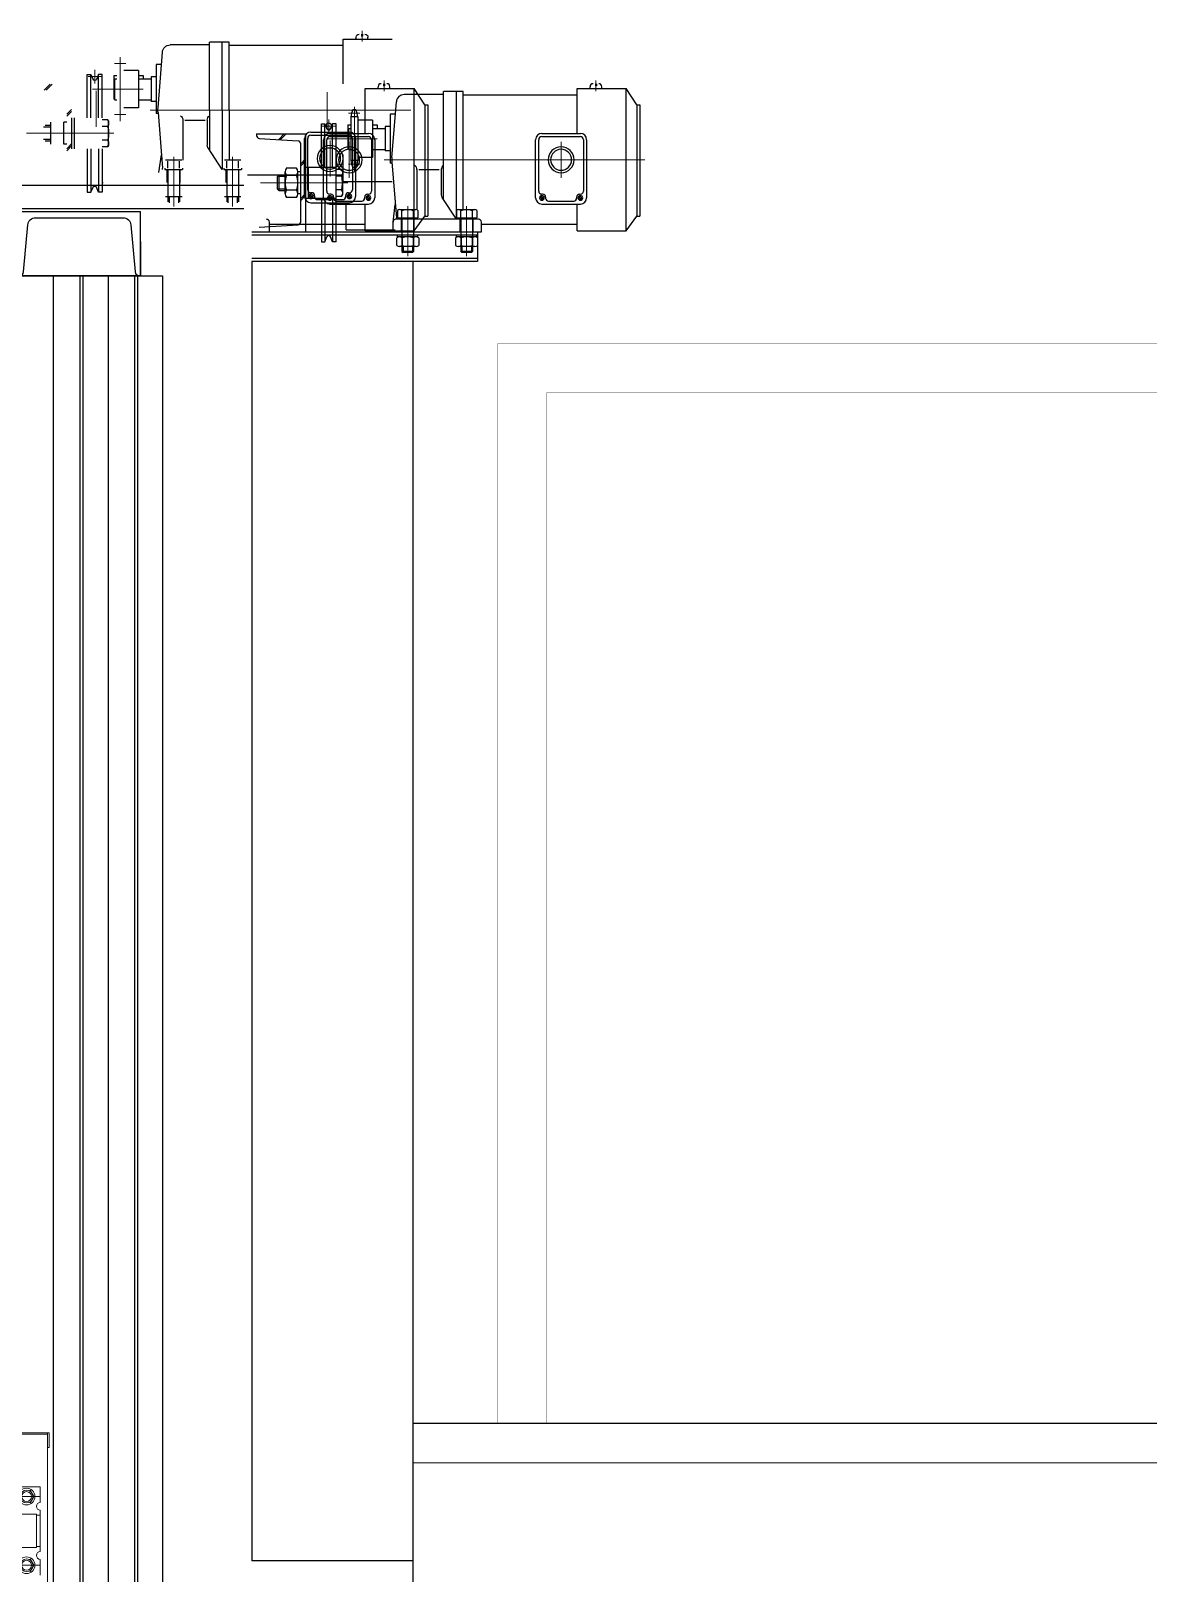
# Model space of a CAD drawing. Header units: millimetres. Extents: x 2370 to 266135, y -585395 to 33485.
# Drawn here: x 214630 to 215768, y 14051 to 15622 of the extents above; entities that cross this region are included whole.
import ezdxf
from ezdxf.lldxf.tags import DXFTag

# ---------------------------------------------------------------- set-up
doc = ezdxf.new("R2010")
doc.units = ezdxf.units.MM
for name, color, linetype in [('1', 1, 'CENTER2'), ('BOLT', 7, 'Continuous'), ('dm', 2, 'HIDDEN2'), ('DOOR', 4, 'Continuous'), ('DOOR_ROLLER', 122, 'Continuous'), ('FIN', 9, 'Continuous')]:
    doc.layers.add(name, color=color, linetype=linetype)
doc.layers.add('CENTER', color=1, linetype='CENTER', lineweight=9)
doc.layers.add('CL', color=1, linetype='CENTER', lineweight=9)
tags = doc.linetypes.add('CENTER', pattern=[2, 1.25, -0.25, 0.25, -0.25]).pattern_tags.tags
tags[10:11] = [DXFTag(74, 4), DXFTag(75, 0), DXFTag(340, '0'), DXFTag(46, 1.0), DXFTag(50, 0.0), DXFTag(44, 0.0), DXFTag(45, 0.0)]
tags[8:9] = [DXFTag(74, 4), DXFTag(75, 0), DXFTag(340, '0'), DXFTag(46, 1.0), DXFTag(50, 0.0), DXFTag(44, 0.0), DXFTag(45, 0.0)]
tags[6:7] = [DXFTag(74, 4), DXFTag(75, 0), DXFTag(340, '0'), DXFTag(46, 1.0), DXFTag(50, 0.0), DXFTag(44, 0.0), DXFTag(45, 0.0)]
tags[4:5] = [DXFTag(74, 4), DXFTag(75, 0), DXFTag(340, '0'), DXFTag(46, 1.0), DXFTag(50, 0.0), DXFTag(44, 0.0), DXFTag(45, 0.0)]
tags = doc.linetypes.add('CENTER2', pattern=[1.125, 0.75, -0.125, 0.125, -0.125]).pattern_tags.tags
tags[10:11] = [DXFTag(74, 4), DXFTag(75, 0), DXFTag(340, '0'), DXFTag(46, 1.0), DXFTag(50, 0.0), DXFTag(44, 0.0), DXFTag(45, 0.0)]
tags[8:9] = [DXFTag(74, 4), DXFTag(75, 0), DXFTag(340, '0'), DXFTag(46, 1.0), DXFTag(50, 0.0), DXFTag(44, 0.0), DXFTag(45, 0.0)]
tags[6:7] = [DXFTag(74, 4), DXFTag(75, 0), DXFTag(340, '0'), DXFTag(46, 1.0), DXFTag(50, 0.0), DXFTag(44, 0.0), DXFTag(45, 0.0)]
tags[4:5] = [DXFTag(74, 4), DXFTag(75, 0), DXFTag(340, '0'), DXFTag(46, 1.0), DXFTag(50, 0.0), DXFTag(44, 0.0), DXFTag(45, 0.0)]
tags = doc.linetypes.add('HIDDEN2', pattern=[0.1875, 0.125, -0.0625]).pattern_tags.tags
tags[6:7] = [DXFTag(74, 4), DXFTag(75, 0), DXFTag(340, '0'), DXFTag(46, 1.0), DXFTag(50, 0.0), DXFTag(44, 0.0), DXFTag(45, 0.0)]
tags[4:5] = [DXFTag(74, 4), DXFTag(75, 0), DXFTag(340, '0'), DXFTag(46, 1.0), DXFTag(50, 0.0), DXFTag(44, 0.0), DXFTag(45, 0.0)]
tags = doc.linetypes.add('PHANTOM', pattern=[2.5, 1.25, -0.25, 0.25, -0.25, 0.25, -0.25]).pattern_tags.tags
tags[14:15] = [DXFTag(74, 4), DXFTag(75, 0), DXFTag(340, '0'), DXFTag(46, 1.0), DXFTag(50, 0.0), DXFTag(44, 0.0), DXFTag(45, 0.0)]
tags[12:13] = [DXFTag(74, 4), DXFTag(75, 0), DXFTag(340, '0'), DXFTag(46, 1.0), DXFTag(50, 0.0), DXFTag(44, 0.0), DXFTag(45, 0.0)]
tags[10:11] = [DXFTag(74, 4), DXFTag(75, 0), DXFTag(340, '0'), DXFTag(46, 1.0), DXFTag(50, 0.0), DXFTag(44, 0.0), DXFTag(45, 0.0)]
tags[8:9] = [DXFTag(74, 4), DXFTag(75, 0), DXFTag(340, '0'), DXFTag(46, 1.0), DXFTag(50, 0.0), DXFTag(44, 0.0), DXFTag(45, 0.0)]
tags[6:7] = [DXFTag(74, 4), DXFTag(75, 0), DXFTag(340, '0'), DXFTag(46, 1.0), DXFTag(50, 0.0), DXFTag(44, 0.0), DXFTag(45, 0.0)]
tags[4:5] = [DXFTag(74, 4), DXFTag(75, 0), DXFTag(340, '0'), DXFTag(46, 1.0), DXFTag(50, 0.0), DXFTag(44, 0.0), DXFTag(45, 0.0)]

# ---------------------------------------------------------------- blocks, each defined once
blk = doc.blocks.new('도어모터')
at = {"color": 7}
for p, q in [((-331.2, 176), (-381.2, 176)), ((-356.5, 176), (-356.5, 178)), ((-351.1, 181), (-351.1, 178.9)), ((-351.1, 178.9), (-349.9, 178.9)), ((-349.9, 181), (-349.9, 178.9)), ((-344.5, 176), (-344.5, 178)), ((-344.5, 176), (-343.5, 176)), ((-331.2, 130.4), (-331.2, 176)), ((-215.2, 103.5), (-215.2, 173)), ((-215.2, 173), (-195.2, 173)), ((-208.2, 103.5), (-208.2, 173)), ((-195.2, 103.5), (-195.2, 173)), ((-331.2, 169.5), (-215.2, 169.5)), ((-195.2, 170), (-155.1, 170)), ((-142.7, 105.9), (-147.2, 162.6)), ((-146.2, 150), (-140.7, 150)), ((-140.7, 150), (-140.7, 100)), ((-122.9, 144), (-122.9, 106)), ((-122.9, 144), (-107.9, 144)), ((-140.7, 137.5), (-135.7, 137.5)), ((-135.7, 137.5), (-135.7, 112.5)), ((-122.9, 135.4), (-135.7, 135.4)), ((-122.9, 139), (-127.7, 139)), ((-127.7, 139), (-127.7, 135.4)), ((-97.7, 139), (-100.7, 139)), ((-97.7, 135.4), (-100.7, 135.4)), ((-98.7, 114), (-98.7, 135.4)), ((-97.7, 139), (-97.7, 115)), ((-85.7, 140), (-82.2, 140)), ((-82.2, 140), (-80, 134.9)), ((-74.2, 140), (-76.5, 134.9)), ((-70.7, 140), (-74.2, 140)), ((-28.9, 123.9), (-35, 130)), ((-26.9, 124), (-32.9, 130)), ((-140.7, 112.5), (-135.7, 112.5)), ((-122.9, 114), (-135.7, 114)), ((-98.7, 114), (-100.7, 114)), ((-98.7, 114), (-97.7, 115)), ((-215.2, 103.5), (-215.2, 52.8)), ((-208.2, 103.5), (-208.2, 43)), ((-195.2, 103.5), (-195.2, 62.8)), ((-142.7, 101.1), (-147.2, 44.4)), ((-142.8, 100), (-140.7, 100)), ((-122.9, 106), (-107.9, 106)), ((-49.7, 99.4), (-54.7, 104.4)), ((-49.7, 97.3), (-54.7, 102.3)), ((-192.8, 93.5), (-192.8, 67.9)), ((-170.1, 93.5), (-190.8, 93.5)), ((-168.1, 93.5), (-168.1, 52.5)), ((-49.7, 91.2), (-46.7, 91.2)), ((-33.7, 88), (-27.7, 88)), ((-33.7, 86.4), (-26.1, 86.4)), ((-208.2, 43), (-193.7, 65.1)), ((-49.7, 64.2), (-54.7, 69.2)), ((-49.7, 62.1), (-54.7, 67.1)), ((-49.7, 68.8), (-46.7, 68.8)), ((-33.7, 73.6), (-26.1, 73.6)), ((-33.7, 72), (-27.7, 72)), ((-331.2, 31), (-331.2, 58.4)), ((-143.7, 40), (-146.1, 58.1)), ((-331.2, 37.5), (-233.7, 37.5)), ((-260.2, 37.5), (-233.7, 37.5)), ((-147.4, 43), (-147.2, 44.4)), ((-331.2, 31), (-381.2, 31)), ((-85.7, 20), (-82.2, 20)), ((-82.2, 20), (-80, 25.1)), ((-74.2, 20), (-76.5, 25.1)), ((-73.8, 20), (-74.2, 20)), ((-70.7, 20), (-74.2, 20))]:
    blk.add_line(p, q, dxfattribs=at)
at = {"color": 7, "ltscale": 8}
blk.add_line((-85.7, 30, 0), (-86.7, 30), dxfattribs=at)
at = {"color": 7}
for centre, radius, start, end in [((-353.5, 178), 3, 90, 180), ((-347.5, 178), 3, 0, 90), ((-155.1, 162), 8, 4.5278, 90), ((-78.2, 135.8), 2, 207.1364, 332.8636), ((-197.8, 93.5), 5, 0, 58.6047), ((-163.1, 93.5), 5, 121.3953, 180), ((-172.6, 103.5), 30, 355.4722, 4.5278), ((-197.8, 67.9), 5, 326.6466, 0), ((-78.2, 24.2), 2, 27.1364, 152.8636)]:
    blk.add_arc(centre, radius, start, end, dxfattribs=at)
at = {"layer": 'BOLT', "color": 7}
for p, q in [((-92.4, 92), (-91.4, 93.9)), ((-92.4, 68), (-92.4, 92)), ((-85.7, 93.9), (-91.4, 93.9)), ((-91.4, 86.9), (-85.7, 86.9)), ((-46.7, 68.8), (-46.7, 91.2)), ((-33.7, 68.8), (-33.7, 91.2)), ((-91.4, 66.1), (-92.4, 68)), ((-91.4, 73.1), (-85.7, 73.1)), ((-91.4, 66.1), (-85.7, 66.1)), ((-210.5, 52.8), (-227, 52.8)), ((-224.7, 44.5), (-224.7, 51.7)), ((-212.7, 44.5), (-212.7, 51.7)), ((-150.5, 52.8), (-167, 52.8)), ((-164.7, 44.5), (-164.7, 51.7)), ((-152.7, 44.5), (-152.7, 51.7)), ((-227.7, 44.5), (-227.7, 43)), ((-209.8, 43), (-227.7, 43)), ((-209.8, 43), (-227.7, 43)), ((-209.8, 44.5), (-209.8, 43)), ((-167.7, 44.5), (-167.7, 43)), ((-149.8, 43), (-167.7, 43)), ((-149.8, 44.5), (-149.8, 43))]:
    blk.add_line(p, q, dxfattribs=at)
for centre, radius, start, end in [((-86.3, 90.4), 6.13, 145.591, 214.409), ((-68.4, 80), 24, 163.2199, 196.7801), ((-86.3, 69.6), 6.13, 145.591, 214.409)]:
    blk.add_arc(centre, radius, start, end, dxfattribs=at)
at = {"layer": 'CENTER'}
for p, q in [((-104.3, 157.4), (-104.3, 92.3)), ((-109.9, 151), (-98.4, 151)), ((-78.2, 144.7), (-78.2, 130.9)), ((-85.1, 137.8), (-71.4, 137.8)), ((-127.6, 125), (-76.1, 125)), ((-400.2, 103.5), (-134.6, 103.5)), ((-109.9, 99), (-98.4, 99)), ((-97.8, 80), (-8.8, 80)), ((-218.7, 5.3), (-218.7, 56.1)), ((-158.7, 5.3), (-158.7, 56.1))]:
    blk.add_line(p, q, dxfattribs=at)
at = {"layer": 'CL', "color": 7}
for p, q in [((-350.5, 173.4), (-350.5, 184.4)), ((-79.7, 123.2), (-79.7, 86.5))]:
    blk.add_line(p, q, dxfattribs=at)
at = {"layer": 'CL'}
blk.add_line((-315, 121.8), (-315, 85.2), dxfattribs=at)
at = {"layer": 'dm', "color": 7}
for p, q in [((-57.7, 64.2), (-57.7, 95.7)), ((-225.2, 30), (-225.2, 43)), ((-225.2, 30), (-225.2, 43)), ((-224.7, 43), (-224.7, 15.3)), ((-212.7, 43), (-212.7, 15.3)), ((-212.2, 30), (-212.2, 43)), ((-212.2, 30), (-212.2, 43)), ((-165.2, 30), (-165.2, 43)), ((-164.7, 43), (-164.7, 15.3)), ((-152.7, 43), (-152.7, 15.3)), ((-152.2, 30), (-152.2, 43)), ((0, 27), (-230, 27)), ((-230, 3), (-61.4, 3)), ((-227.2, 15.3), (-210.3, 15.3)), ((-224.7, 15.3), (-224.7, 10.2)), ((-223.5, 15.3), (-223.5, 9)), ((-213.9, 15.3), (-213.9, 9)), ((-212.7, 15.3), (-212.7, 10.2)), ((-167.2, 15.3), (-150.3, 15.3)), ((-164.7, 15.3), (-164.7, 10.2)), ((-163.5, 15.3), (-163.5, 9)), ((-153.9, 15.3), (-153.9, 9)), ((-152.7, 15.3), (-152.7, 10.2)), ((-61.4, 3), (0, 3))]:
    blk.add_line(p, q, dxfattribs=at)
at = {"layer": 'DOOR_ROLLER', "color": 7}
for p, q in [((-85.7, 95.7), (-85.7, 140)), ((-82.2, 95.7), (-82.2, 140)), ((-74.2, 95.7), (-74.2, 140)), ((-70.7, 95.7), (-70.7, 140)), ((-54.7, 95.7), (-54.7, 64.2)), ((-85.7, 64.2), (-85.7, 20)), ((-82.2, 64.2), (-82.2, 20)), ((-74.2, 64.2), (-74.2, 20)), ((-70.7, 64.2), (-70.7, 20))]:
    blk.add_line(p, q, dxfattribs=at)
blk = doc.blocks.new('A$CB6419878')
at = {"linetype": 'Continuous'}
for p, q in [((986.6, 4494.7, 0), (1154.8, 4494.7, 0)), ((1009.2, 4494.8, 0), (1132.4, 4494.8, 0))]:
    blk.add_line(p, q, dxfattribs=at)
at = {"linetype": 'Continuous', "const_width": 1, "elevation": 0}
blk.add_lwpolyline([(1007.4, 4559.8), (1132.4, 4559.8), (1132.5, 4494.8), (1007.4, 4494.8), (1007.4, 4559.8)], dxfattribs=at)
at = {"linetype": 'Continuous', "elevation": 0}
blk.add_lwpolyline([(1007.4, 4559.8), (1007.4, 4494.8), (1009.2, 4494.8, 0.388879), (1013.2, 4498.5), (1017.4, 4546.5, -0.388879), (1025.4, 4553.8), (1114.5, 4553.8, -0.388879), (1122.5, 4546.5), (1126.7, 4498.5, 0.388879), (1130.7, 4494.8), (1132.4, 4494.8), (1132.4, 4559.8), (1007.4, 4559.8)], format="xyb", dxfattribs=at)
at = {"layer": '1', "color": 1, "lineweight": 9}
for p, q in [((1029.7, 3250.8, 0), (1002.7, 3250.8, 0)), ((1002.7, 3180.8, 0), (1029.7, 3180.8, 0))]:
    blk.add_line(p, q, dxfattribs=at)
at = {"layer": 'DOOR', "lineweight": 9}
for p, q in [((994.1, 3315.8, 0), (1039.1, 3315.8, 0)), ((995.7, 3315.8, 0), (1037.7, 3315.8, 0)), ((1037.7, 3315.8, 0), (1037.7, 2315.2, 0)), ((1039.1, 3315.8, 0), (1039.1, 3300.8, 0)), ((995.7, 3314.2, 0), (1037.5, 3314.2, 0)), ((1037.5, 3314.2, 0), (1037.5, 3300.8, 0)), ((1037.5, 3300.8, 0), (1039.1, 3300.8, 0)), ((1020, 3257.3, 0), (1023.7, 3250.8, 0)), ((1023.7, 3250.8, 0), (1020, 3244.3, 0)), ((1023.7, 3180.8, 0), (1020, 3187.3, 0)), ((1020, 3174.3, 0), (1023.7, 3180.8, 0))]:
    blk.add_line(p, q, dxfattribs=at)
at = {"layer": 'DOOR', "lineweight": 9, "ltscale": 8}
for p, q in [((1030.2, 3260.8, 0), (1002.2, 3260.8, 0)), ((1030.2, 3244.8, 0), (1030.2, 3260.8, 0)), ((1026.2, 3232.8, 0), (1006.2, 3232.8, 0)), ((1026.2, 3198.8, 0), (1026.2, 3232.8, 0)), ((1030.2, 3231.8, 0), (1026.2, 3231.8, 0)), ((1030.2, 3194.8, 0), (1030.2, 3236.8, 0)), ((1026.2, 3198.8, 0), (1006.2, 3198.8, 0)), ((1030.2, 3199.8, 0), (1026.2, 3199.8, 0)), ((1030.2, 3170.8, 0), (1030.2, 3186.8, 0))]:
    blk.add_line(p, q, dxfattribs=at)
at = {"layer": 'DOOR', "lineweight": 9}
for centre, radius in [((1016.2, 3250.8, 0), 8.5), ((1016.2, 3250.8, 0), 6.5), ((1016.2, 3250.8, 0), 5), ((1016.2, 3180.8, 0), 8.5), ((1016.2, 3180.8, 0), 6.5), ((1016.2, 3180.8, 0), 5)]:
    blk.add_circle(centre, radius, dxfattribs=at)
at = {"layer": 'DOOR', "lineweight": 9, "ltscale": 8}
blk.add_ellipse((1030.2, 3240.8, 0), major_axis=(-4, 0), ratio=0.999273, start_param=-1.569339, end_param=1.570796, dxfattribs=at)
at = {"layer": 'DOOR', "lineweight": 9, "ltscale": 8, "extrusion": (0, 0, -1)}
blk.add_ellipse((1030.2, 3190.8, 0), major_axis=(4, 0), ratio=0.999273, start_param=1.572252, end_param=4.712387, dxfattribs=at)
at = {"layer": 'FIN', "color": 6, "linetype": 'PHANTOM'}
for p, q in [((1043.8, 2325.2, 0), (1043.8, 4494.8, 0)), ((1070.8, 2325.2, 0), (1070.8, 4494.8, 0)), ((1073.8, 2325.2, 0), (1073.8, 4494.8, 0)), ((1099.6, 1334.5, 0), (1099.6, 4494.8, 0)), ((1126.6, 1334.5, 0), (1126.6, 4494.8, 0)), ((1129.6, 1334.5, 0), (1129.6, 4494.8, 0))]:
    blk.add_line(p, q, dxfattribs=at)
at = {"layer": 'FIN', "color": 6}
blk.add_line((1154.8, 4494.7, 0), (1154.8, 286.2, 0), dxfattribs=at)
blk.add_line((1154.8, 4494.7, 0), (1154.8, 286.2, 0), dxfattribs=at)
at = {"lineweight": -3, "xscale": -1}
blk.add_blockref('도어모터', (1007.4, 4559.8, 0), dxfattribs=at)
blk = doc.blocks.new('A$C58AE2A59')
at = {"color": 7}
for p, q in [((146.2, 6198.9, 0), (196.2, 6198.9, 0)), ((146.2, 6153.2, 0), (146.2, 6198.9, 0)), ((159.5, 6198.9, 0), (159.5, 6200.9, 0)), ((164.9, 6203.9, 0), (164.9, 6201.7, 0)), ((166.1, 6201.7, 0), (164.9, 6201.7, 0)), ((166.1, 6203.9, 0), (166.1, 6201.7, 0)), ((171.5, 6198.9, 0), (171.5, 6200.9, 0)), ((226.2, 6192.9, 0), (186.1, 6192.9, 0)), ((207.2, 6182.4, 0), (196.2, 6198.9, 0)), ((196.2, 6053.9, 0), (196.2, 6198.9, 0)), ((246.2, 6195.9, 0), (226.2, 6195.9, 0)), ((226.2, 6085.6, 0), (226.2, 6195.9, 0)), ((239.2, 6065.9, 0), (239.2, 6195.9, 0)), ((246.2, 6075.6, 0), (246.2, 6195.9, 0)), ((362.2, 6192.4, 0), (246.2, 6192.4, 0)), ((362.2, 6198.9, 0), (412.2, 6198.9, 0)), ((362.2, 6153.2, 0), (362.2, 6198.9, 0)), ((375.4, 6198.9, 0), (375.4, 6200.9, 0)), ((380.8, 6203.9, 0), (380.8, 6201.7, 0)), ((382, 6201.7, 0), (380.8, 6201.7, 0)), ((382, 6203.9, 0), (382, 6201.7, 0)), ((387.4, 6198.9, 0), (387.4, 6200.9, 0)), ((423.2, 6182.4, 0), (412.2, 6198.9, 0)), ((412.2, 6053.9, 0), (412.2, 6198.9, 0)), ((136.7, 6177.4, 0), (133.9, 6177.4, 0)), ((173.6, 6128.7, 0), (178.1, 6185.5, 0)), ((207.2, 6182.4, 0), (210.2, 6182.4, 0)), ((207.2, 6182.4, 0), (207.2, 6068.9, 0)), ((210.2, 6182.4, 0), (210.2, 6068.9, 0)), ((423.2, 6182.4, 0), (426.2, 6182.4, 0)), ((423.2, 6182.4, 0), (423.2, 6068.9, 0)), ((426.2, 6182.4, 0), (426.2, 6068.9, 0)), ((101.7, 6162.9, 0), (105.2, 6162.9, 0)), ((105.2, 6162.9, 0), (107.4, 6157.8, 0)), ((113.2, 6162.9, 0), (111, 6157.8, 0)), ((116.7, 6162.9, 0), (113.2, 6162.9, 0)), ((128.7, 6161.9, 0), (128.7, 6137.9, 0)), ((128.7, 6161.9, 0), (131.7, 6161.9, 0)), ((138.9, 6170.1, 0), (131.7, 6170.1, 0)), ((131.7, 6170.1, 0), (131.7, 6125.7, 0)), ((138.9, 6170.1, 0), (138.9, 6125.7, 0)), ((153.9, 6166.9, 0), (138.9, 6166.9, 0)), ((153.9, 6166.9, 0), (153.9, 6128.9, 0)), ((153.9, 6161.9, 0), (158.7, 6161.9, 0)), ((158.7, 6161.9, 0), (158.7, 6158.3, 0)), ((166.7, 6160.4, 0), (166.7, 6135.4, 0)), ((171.7, 6160.4, 0), (166.7, 6160.4, 0)), ((171.7, 6172.9, 0), (171.7, 6122.9, 0)), ((177.1, 6172.9, 0), (171.7, 6172.9, 0)), ((35.7, 6152.9, 0), (85.7, 6152.9, 0)), ((35.7, 6152.9, 0), (35.7, 6151.2, 0)), ((38.5, 6148.2, 0), (77.9, 6145.6, 0)), ((57.9, 6146.9, 0), (63.8, 6152.9, 0)), ((59.8, 6146.8, 0), (65.9, 6152.9, 0)), ((84.6, 6089, 0), (84.6, 6148.2, 0)), ((85.7, 6152.9, 0), (85.7, 6052.9, 0)), ((87.8, 6095.8, 0), (87.8, 6148.2, 0)), ((91, 6154.6, 0), (130.2, 6154.6, 0)), ((91, 6151.4, 0), (130.2, 6151.4, 0)), ((104, 6087.6, 0), (104, 6146.8, 0)), ((107.2, 6094.4, 0), (107.2, 6146.8, 0)), ((110.4, 6153.2, 0), (149.6, 6153.2, 0)), ((110.4, 6150, 0), (149.6, 6150, 0)), ((128.7, 6158.3, 0), (131.7, 6158.3, 0)), ((129.7, 6136.9, 0), (129.7, 6158.3, 0)), ((133.4, 6148.2, 0), (133.4, 6095.8, 0)), ((136.6, 6148.2, 0), (136.6, 6089, 0)), ((152.8, 6146.8, 0), (152.8, 6094.4, 0)), ((153.9, 6158.3, 0), (166.7, 6158.3, 0)), ((156, 6146.8, 0), (156, 6087.6, 0)), ((319.9, 6087.6, 0), (319.9, 6146.8, 0)), ((323.1, 6094.4, 0), (323.1, 6146.8, 0)), ((326.3, 6153.2, 0), (365.5, 6153.2, 0)), ((326.3, 6150, 0), (365.5, 6150, 0)), ((368.7, 6146.8, 0), (368.7, 6094.4, 0)), ((371.9, 6146.8, 0), (371.9, 6087.6, 0)), ((80.7, 6063.2, 0), (80.7, 6142.6, 0)), ((129.7, 6136.9, 0), (128.7, 6137.9, 0)), ((129.7, 6136.9, 0), (131.7, 6136.9, 0)), ((153.9, 6128.9, 0), (138.9, 6128.9, 0)), ((153.9, 6136.9, 0), (166.7, 6136.9, 0)), ((171.7, 6135.4, 0), (166.7, 6135.4, 0)), ((76.4, 6117.9, 0), (66, 6117.9, 0)), ((80.7, 6114.1, 0), (77.7, 6114.1, 0)), ((80.7, 6122.3, 0), (85.7, 6127.3, 0)), ((80.7, 6120.2, 0), (85.7, 6125.2, 0)), ((116.7, 6118.6, 0), (85.7, 6118.6, 0)), ((138.9, 6125.7, 0), (131.7, 6125.7, 0)), ((136.7, 6118.4, 0), (133.9, 6118.4, 0)), ((173.7, 6122.9, 0), (171.7, 6122.9, 0)), ((173.6, 6124, 0), (178.1, 6067.2, 0)), ((199.1, 6116.4, 0), (199.1, 6075.4, 0)), ((201.1, 6116.4, 0), (221.8, 6116.4, 0)), ((223.8, 6116.4, 0), (223.8, 6090.8, 0)), ((57.1, 6109.3, 0), (58.7, 6110.9, 0)), ((64.7, 6109.3, 0), (57.1, 6109.3, 0)), ((57.1, 6096.5, 0), (57.1, 6109.3, 0)), ((64.7, 6110.9, 0), (58.7, 6110.9, 0)), ((58.7, 6094.9, 0), (58.7, 6110.9, 0)), ((76.4, 6110.4, 0), (66, 6110.4, 0)), ((64.7, 6096.5, 0), (57.1, 6096.5, 0)), ((58.7, 6094.9, 0), (57.1, 6096.5, 0)), ((64.7, 6094.9, 0), (58.7, 6094.9, 0)), ((76.4, 6095.4, 0), (66, 6095.4, 0)), ((76.4, 6087.9, 0), (66, 6087.9, 0)), ((80.7, 6091.6, 0), (77.7, 6091.6, 0)), ((80.7, 6087.1, 0), (85.7, 6092.1, 0)), ((80.7, 6085, 0), (85.7, 6090, 0)), ((116.7, 6087.1, 0), (85.7, 6087.1, 0)), ((90.6, 6089.4, 0), (89.5, 6089.4, 0)), ((89.5, 6088.6, 0), (89.5, 6089.4, 0)), ((90.6, 6088.6, 0), (89.5, 6088.6, 0)), ((90.6, 6090.5, 0), (91.4, 6090.5, 0)), ((90.6, 6089.4, 0), (90.6, 6090.5, 0)), ((90.6, 6088.6, 0), (90.6, 6087.5, 0)), ((90.6, 6087.5, 0), (91.4, 6087.5, 0)), ((91.8, 6092.8, 0), (90.8, 6092.8, 0)), ((91, 6082.6, 0), (130.2, 6082.6, 0)), ((91.4, 6089.4, 0), (91.4, 6090.5, 0)), ((91.4, 6089.4, 0), (92.5, 6089.4, 0)), ((91.4, 6088.6, 0), (91.4, 6087.5, 0)), ((91.4, 6088.6, 0), (92.5, 6088.6, 0)), ((92.5, 6088.6, 0), (92.5, 6089.4, 0)), ((94.8, 6089.8, 0), (94.8, 6088.8, 0)), ((97.8, 6085.8, 0), (123.4, 6085.8, 0)), ((110, 6088, 0), (108.9, 6088, 0)), ((108.9, 6087.2, 0), (108.9, 6088, 0)), ((110, 6087.2, 0), (108.9, 6087.2, 0)), ((110, 6089.1, 0), (110.8, 6089.1, 0)), ((110, 6088, 0), (110, 6089.1, 0)), ((110, 6087.2, 0), (110, 6086.1, 0)), ((110, 6086.1, 0), (110.8, 6086.1, 0)), ((111.2, 6091.4, 0), (110.2, 6091.4, 0)), ((110.8, 6088, 0), (110.8, 6089.1, 0)), ((110.8, 6088, 0), (111.9, 6088, 0)), ((110.8, 6087.2, 0), (110.8, 6086.1, 0)), ((110.8, 6087.2, 0), (111.9, 6087.2, 0)), ((111.9, 6087.2, 0), (111.9, 6088, 0)), ((114.2, 6088.4, 0), (114.2, 6087.4, 0)), ((117.2, 6084.4, 0), (142.8, 6084.4, 0)), ((126.4, 6089.8, 0), (126.4, 6088.8, 0)), ((126.9, 6055.2, 0), (126.9, 6082.6, 0)), ((129.8, 6089.4, 0), (128.7, 6089.4, 0)), ((128.7, 6088.6, 0), (128.7, 6089.4, 0)), ((129.8, 6088.6, 0), (128.7, 6088.6, 0)), ((129.4, 6092.8, 0), (130.4, 6092.8, 0)), ((130.6, 6090.5, 0), (129.8, 6090.5, 0)), ((129.8, 6089.4, 0), (129.8, 6090.5, 0)), ((129.8, 6088.6, 0), (129.8, 6087.5, 0)), ((130.6, 6087.5, 0), (129.8, 6087.5, 0)), ((130.6, 6089.4, 0), (130.6, 6090.5, 0)), ((130.6, 6089.4, 0), (131.7, 6089.4, 0)), ((130.6, 6088.6, 0), (130.6, 6087.5, 0)), ((130.6, 6088.6, 0), (131.7, 6088.6, 0)), ((131.7, 6088.6, 0), (131.7, 6089.4, 0)), ((145.8, 6088.4, 0), (145.8, 6087.4, 0)), ((149.2, 6088, 0), (148.1, 6088, 0)), ((148.1, 6087.2, 0), (148.1, 6088, 0)), ((149.2, 6087.2, 0), (148.1, 6087.2, 0)), ((148.8, 6091.4, 0), (149.8, 6091.4, 0)), ((150, 6089.1, 0), (149.2, 6089.1, 0)), ((149.2, 6088, 0), (149.2, 6089.1, 0)), ((149.2, 6087.2, 0), (149.2, 6086.1, 0)), ((150, 6086.1, 0), (149.2, 6086.1, 0)), ((150, 6088, 0), (150, 6089.1, 0)), ((150, 6088, 0), (151.1, 6088, 0)), ((150, 6087.2, 0), (150, 6086.1, 0)), ((150, 6087.2, 0), (151.1, 6087.2, 0)), ((151.1, 6087.2, 0), (151.1, 6088, 0)), ((239.2, 6065.9, 0), (224.6, 6088, 0)), ((325.9, 6088, 0), (324.8, 6088, 0)), ((324.8, 6087.2, 0), (324.8, 6088, 0)), ((325.9, 6087.2, 0), (324.8, 6087.2, 0)), ((325.9, 6089.1, 0), (326.7, 6089.1, 0)), ((325.9, 6088, 0), (325.9, 6089.1, 0)), ((325.9, 6087.2, 0), (325.9, 6086.1, 0)), ((325.9, 6086.1, 0), (326.7, 6086.1, 0)), ((327.1, 6091.4, 0), (326.1, 6091.4, 0)), ((326.7, 6088, 0), (326.7, 6089.1, 0)), ((326.7, 6088, 0), (327.9, 6088, 0)), ((326.7, 6087.2, 0), (326.7, 6086.1, 0)), ((326.7, 6087.2, 0), (327.9, 6087.2, 0)), ((327.9, 6087.2, 0), (327.9, 6088, 0)), ((330.1, 6088.4, 0), (330.1, 6087.4, 0)), ((333.1, 6084.4, 0), (358.7, 6084.4, 0)), ((361.7, 6088.4, 0), (361.7, 6087.4, 0)), ((365.1, 6088, 0), (364, 6088, 0)), ((364, 6087.2, 0), (364, 6088, 0)), ((365.1, 6087.2, 0), (364, 6087.2, 0)), ((364.7, 6091.4, 0), (365.7, 6091.4, 0)), ((365.9, 6089.1, 0), (365.1, 6089.1, 0)), ((365.1, 6088, 0), (365.1, 6089.1, 0)), ((365.1, 6087.2, 0), (365.1, 6086.1, 0)), ((365.9, 6086.1, 0), (365.1, 6086.1, 0)), ((365.9, 6088, 0), (365.9, 6089.1, 0)), ((365.9, 6088, 0), (367, 6088, 0)), ((365.9, 6087.2, 0), (365.9, 6086.1, 0)), ((365.9, 6087.2, 0), (367, 6087.2, 0)), ((367, 6087.2, 0), (367, 6088, 0)), ((110.4, 6081.2, 0), (149.6, 6081.2, 0)), ((146.2, 6053.9, 0), (146.2, 6081.2, 0)), ((174.7, 6062.9, 0), (177, 6081, 0)), ((261.7, 6065.9, 0), (177.7, 6065.9, 0)), ((178.3, 6065.9, 0), (178.1, 6067.2, 0)), ((179.3, 6074.6, 0), (179.3, 6067.4, 0)), ((179.3, 6067.4, 0), (200.1, 6067.4, 0)), ((196.2, 6053.9, 0), (207.2, 6068.9, 0)), ((200.1, 6074.6, 0), (200.1, 6067.4, 0)), ((207.2, 6068.9, 0), (210.2, 6068.9, 0)), ((239.3, 6074.6, 0), (239.3, 6067.4, 0)), ((239.3, 6067.4, 0), (260.1, 6067.4, 0)), ((260.1, 6074.6, 0), (260.1, 6067.4, 0)), ((326.3, 6081.2, 0), (365.5, 6081.2, 0)), ((362.2, 6053.9, 0), (362.2, 6081.2, 0)), ((412.2, 6053.9, 0), (423.2, 6068.9, 0)), ((423.2, 6068.9, 0), (426.2, 6068.9, 0)), ((30.9, 6052.9, 0), (264.7, 6052.9, 0)), ((38.5, 6057.6, 0), (77.9, 6060.2, 0)), ((48.7, 6052.9, 0), (48.7, 6062.9, 0)), ((146.2, 6060.4, 0), (48.7, 6060.4, 0)), ((126.9, 6055.2, 0), (176.9, 6055.2, 0)), ((146.2, 6053.9, 0), (196.2, 6053.9, 0)), ((174.7, 6052.9, 0), (174.7, 6062.9, 0)), ((260.9, 6052.9, 0), (260.9, 6022.9, 0)), ((264.7, 6052.9, 0), (264.7, 6062.9, 0)), ((362.2, 6060.4, 0), (264.7, 6060.4, 0)), ((362.2, 6053.9, 0), (412.2, 6053.9, 0)), ((101.7, 6042.9, 0), (105.2, 6042.9, 0)), ((105.2, 6042.9, 0), (107.4, 6048, 0)), ((113.2, 6042.9, 0), (111, 6048, 0)), ((116.7, 6042.9, 0), (113.2, 6042.9, 0)), ((178.4, 6046.9, 0), (178.4, 6039.1, 0)), ((179.4, 6047.9, 0), (179.4, 6049.9, 0)), ((200, 6047.9, 0), (179.4, 6047.9, 0)), ((184.1, 6046.9, 0), (184.1, 6039.1, 0)), ((195.3, 6046.9, 0), (195.3, 6039.1, 0)), ((200, 6047.9, 0), (200, 6049.9, 0)), ((200.9, 6046.9, 0), (200.9, 6039.1, 0)), ((238.4, 6046.9, 0), (238.4, 6039.1, 0)), ((239.4, 6047.9, 0), (239.4, 6049.9, 0)), ((260, 6047.9, 0), (239.4, 6047.9, 0)), ((244.1, 6046.9, 0), (244.1, 6039.1, 0)), ((255.3, 6046.9, 0), (255.3, 6039.1, 0)), ((260, 6047.9, 0), (260, 6049.9, 0)), ((260.9, 6046.9, 0), (260.9, 6039.1, 0)), ((260.9, 6022.9, 0), (30.9, 6022.9, 0)), ((195.7, 6033.1, 0), (183.7, 6033.1, 0)), ((183.7, 6033.1, 0), (184.9, 6031.9, 0)), ((194.5, 6031.9, 0), (184.9, 6031.9, 0)), ((194.5, 6031.9, 0), (195.7, 6033.1, 0)), ((255.7, 6033.1, 0), (243.7, 6033.1, 0)), ((243.7, 6033.1, 0), (244.9, 6031.9, 0)), ((254.5, 6031.9, 0), (244.9, 6031.9, 0)), ((254.5, 6031.9, 0), (255.7, 6033.1, 0))]:
    blk.add_line(p, q, dxfattribs=at)
at = {"color": 0, "ltscale": 0.5}
for p, q in [((30.9, 6022.9, 0), (30.9, 4698.9, 0)), ((195, 6022.9, 0), (195, 4668.9, 0)), ((195, 4698.9, 0), (30.9, 4698.9, 0))]:
    blk.add_line(p, q, dxfattribs=at)
for p, q in [((5229, 4839.2, 0), (195.3, 4838.9, 0)), ((195.3, 4798.9, 0), (5229, 4799.2, 0))]:
    blk.add_line(p, q)
at = {"linetype": 'Continuous', "const_width": 0.25, "elevation": 0}
for points in [[(5229, 4839.2), (5229, 5939.2), (281.1, 5938.9), (281.1, 4838.9)], [(5179, 4839.2), (5179, 5889.2), (331.1, 5888.9), (331.1, 4838.9)]]:
    blk.add_lwpolyline(points, dxfattribs=at)
at = {"color": 7, "extrusion": (0, 0, -1)}
for centre, radius in [((-109.2, 6160.7, 0), 3), ((-110.6, 6127.7, 0), 13.2), ((-110.6, 6127.7, 0), 10.7), ((-130, 6126.4, 0), 13.2), ((-130, 6126.4, 0), 10.7), ((-345.9, 6126.4, 0), 13.2), ((-345.9, 6126.4, 0), 10.7), ((-91, 6089, 0), 2.4), ((-110.4, 6087.6, 0), 2.4), ((-130.2, 6089, 0), 2.4), ((-149.6, 6087.6, 0), 2.4), ((-326.3, 6087.6, 0), 2.4), ((-365.5, 6087.6, 0), 2.4)]:
    blk.add_circle(centre, radius, dxfattribs=at)
at = {"color": 7}
for centre, radius, start, end in [((162.5, 6200.9, 0), 3, 90, 180), ((168.5, 6200.9, 0), 3, 0, 90), ((186.1, 6184.9, 0), 8, 90, 175.4722), ((378.4, 6200.9, 0), 3, 90, 180), ((384.4, 6200.9, 0), 3, 0, 90), ((148.1, 6169.1, 0), 16.4, 150.0143, 176.7655), ((122.5, 6169.1, 0), 16.4, 3.2345, 29.9857), ((38.7, 6151.2, 0), 3, 180, 266.1859), ((77.7, 6142.6, 0), 3, 0, 86.1859), ((91, 6148.2, 0), 6.4, 90, 180), ((91, 6148.2, 0), 3.2, 90, 180), ((110.4, 6146.8, 0), 6.4, 90, 180), ((110.4, 6146.8, 0), 3.2, 90, 180), ((109.2, 6158.7, 0), 2, 207.1364, 332.8636), ((130.2, 6148.2, 0), 6.4, 0, 90), ((130.2, 6148.2, 0), 3.2, 0, 90), ((149.6, 6146.8, 0), 6.4, 0, 90), ((149.6, 6146.8, 0), 3.2, 0, 90), ((326.3, 6146.8, 0), 6.4, 90, 180), ((326.3, 6146.8, 0), 3.2, 90, 180), ((365.5, 6146.8, 0), 6.4, 0, 90), ((365.5, 6146.8, 0), 3.2, 0, 90), ((203.5, 6126.4, 0), 30, 175.4722, 184.5278), ((70.7, 6114.1, 0), 5.97, 141.0978, 218.9022), ((71.7, 6114.1, 0), 5.97, 321.0978, 38.9022), ((148.1, 6126.6, 0), 16.4, 183.2345, 209.9857), ((122.5, 6126.6, 0), 16.4, 330.0143, 356.7655), ((194.1, 6116.4, 0), 5, 0, 58.6047), ((228.8, 6116.4, 0), 5, 121.3953, 180), ((86.6, 6102.9, 0), 21.9, 159.972, 200.028), ((55.8, 6102.9, 0), 21.9, 339.972, 20.028), ((70.7, 6091.6, 0), 5.97, 141.0978, 218.9022), ((71.7, 6091.6, 0), 5.97, 321.0978, 38.9022), ((91, 6089, 0), 6.4, 180, 270), ((90.8, 6095.8, 0), 3, 180, 270), ((91.8, 6089.8, 0), 3, 0, 90), ((97.8, 6088.8, 0), 3, 180, 270), ((110.4, 6087.6, 0), 6.4, 180, 270), ((110.2, 6094.4, 0), 3, 180, 270), ((111.2, 6088.4, 0), 3, 0, 90), ((117.2, 6087.4, 0), 3, 180, 270), ((123.4, 6088.8, 0), 3, 270, 0), ((129.4, 6089.8, 0), 3, 90, 180), ((130.2, 6089, 0), 6.4, 270, 0), ((130.4, 6095.8, 0), 3, 270, 0), ((142.8, 6087.4, 0), 3, 270, 0), ((148.8, 6088.4, 0), 3, 90, 180), ((149.6, 6087.6, 0), 6.4, 270, 0), ((149.8, 6094.4, 0), 3, 270, 0), ((228.8, 6090.8, 0), 5, 180, 213.3534), ((326.3, 6087.6, 0), 6.4, 180, 270), ((326.1, 6094.4, 0), 3, 180, 270), ((327.1, 6088.4, 0), 3, 0, 90), ((333.1, 6087.4, 0), 3, 180, 270), ((358.7, 6087.4, 0), 3, 270, 0), ((364.7, 6088.4, 0), 3, 90, 180), ((365.5, 6087.6, 0), 6.4, 270, 0), ((365.7, 6094.4, 0), 3, 270, 0), ((45.7, 6062.9, 0), 3, 0, 90), ((177.7, 6062.9, 0), 3, 90, 180), ((181.5, 6072.8, 0), 2.86, 39.3268, 140.6732), ((189.7, 6057.9, 0), 17.7, 70.1925, 109.8075), ((197.9, 6072.8, 0), 2.86, 39.3268, 140.6732), ((241.5, 6072.8, 0), 2.86, 39.3268, 140.6732), ((249.7, 6057.9, 0), 17.7, 70.1925, 109.8075), ((257.9, 6072.8, 0), 2.86, 39.3268, 140.6732), ((261.7, 6062.9, 0), 3, 0, 90), ((77.7, 6063.2, 0), 3, 273.8141, 0), ((109.2, 6047.1, 0), 2, 27.1364, 152.8636), ((181.3, 6043.4, 0), 4.48, 51.0978, 128.9022), ((181.3, 6042.6, 0), 4.48, 231.0978, 308.9022), ((189.7, 6031.4, 0), 16.4, 69.972, 110.028), ((189.7, 6054.5, 0), 16.4, 249.972, 290.028), ((198.1, 6043.4, 0), 4.48, 51.0978, 128.9022), ((198.1, 6042.6, 0), 4.48, 231.0978, 308.9022), ((241.3, 6043.4, 0), 4.48, 51.0978, 128.9022), ((241.3, 6042.6, 0), 4.48, 231.0978, 308.9022), ((249.7, 6031.4, 0), 16.4, 69.972, 110.028), ((249.7, 6054.5, 0), 16.4, 249.972, 290.028), ((258.1, 6043.4, 0), 4.48, 51.0978, 128.9022), ((258.1, 6042.6, 0), 4.48, 231.0978, 308.9022)]:
    blk.add_arc(centre, radius, start, end, dxfattribs=at)
at = {"layer": 'BOLT', "color": 7}
for p, q in [((64.7, 6091.6, 0), (64.7, 6114.1, 0)), ((77.7, 6091.6, 0), (77.7, 6114.1, 0)), ((116.7, 6116.7, 0), (122.3, 6116.7, 0)), ((123.4, 6114.9, 0), (122.3, 6116.7, 0)), ((123.4, 6090.9, 0), (123.4, 6114.9, 0)), ((122.3, 6109.8, 0), (116.7, 6109.8, 0)), ((122.3, 6095.9, 0), (116.7, 6095.9, 0)), ((122.3, 6089, 0), (116.7, 6089, 0)), ((122.3, 6089, 0), (123.4, 6090.9, 0)), ((180.8, 6067.4, 0), (180.8, 6065.9, 0)), ((181.5, 6075.6, 0), (197.9, 6075.6, 0)), ((183.7, 6067.4, 0), (183.7, 6074.6, 0)), ((195.7, 6067.4, 0), (195.7, 6074.6, 0)), ((198.6, 6067.4, 0), (198.6, 6065.9, 0)), ((240.8, 6067.4, 0), (240.8, 6065.9, 0)), ((241.5, 6075.6, 0), (257.9, 6075.6, 0)), ((243.7, 6067.4, 0), (243.7, 6074.6, 0)), ((255.7, 6067.4, 0), (255.7, 6074.6, 0)), ((258.6, 6067.4, 0), (258.6, 6065.9, 0))]:
    blk.add_line(p, q, dxfattribs=at)
for centre, radius, start, end in [((117.3, 6113.3, 0), 6.13, 325.591, 34.409), ((99.3, 6102.9, 0), 24, 343.2199, 16.7801), ((117.3, 6092.5, 0), 6.13, 325.591, 34.409)]:
    blk.add_arc(centre, radius, start, end, dxfattribs=at)
at = {"layer": 'CL', "color": 7}
for p, q in [((165.5, 6196.2, 0), (165.5, 6207.2, 0)), ((381.4, 6196.2, 0), (381.4, 6207.2, 0)), ((135.3, 6180.3, 0), (135.3, 6115.2, 0)), ((116.1, 6160.7, 0), (102.3, 6160.7, 0)), ((109.2, 6167.6, 0), (109.2, 6153.8, 0)), ((140.9, 6173.9, 0), (129.3, 6173.9, 0)), ((158.5, 6147.9, 0), (107, 6147.9, 0)), ((110.6, 6146.1, 0), (110.6, 6109.4, 0)), ((130, 6144.7, 0), (130, 6108, 0)), ((345.9, 6144.7, 0), (345.9, 6108, 0)), ((140.9, 6121.8, 0), (129.3, 6121.8, 0)), ((431.2, 6126.4, 0), (165.6, 6126.4, 0)), ((128.7, 6102.9, 0), (39.7, 6102.9, 0)), ((189.7, 6028.1, 0), (189.7, 6079, 0)), ((249.7, 6028.1, 0), (249.7, 6079, 0))]:
    blk.add_line(p, q, dxfattribs=at)
at = {"layer": 'dm', "color": 7}
for p, q in [((88.7, 6087.1, 0), (88.7, 6118.6, 0)), ((183.2, 6052.9, 0), (183.2, 6065.9, 0)), ((183.7, 6065.9, 0), (183.7, 6033.1, 0)), ((195.7, 6065.9, 0), (195.7, 6033.1, 0)), ((196.2, 6052.9, 0), (196.2, 6065.9, 0)), ((243.2, 6052.9, 0), (243.2, 6065.9, 0)), ((243.7, 6065.9, 0), (243.7, 6033.1, 0)), ((255.7, 6065.9, 0), (255.7, 6033.1, 0)), ((256.2, 6052.9, 0), (256.2, 6065.9, 0)), ((30.9, 6049.9, 0), (260.9, 6049.9, 0)), ((198.1, 6038.1, 0), (181.3, 6038.1, 0)), ((184.9, 6038.1, 0), (184.9, 6031.9, 0)), ((194.5, 6038.1, 0), (194.5, 6031.9, 0)), ((258.1, 6038.1, 0), (241.3, 6038.1, 0)), ((244.9, 6038.1, 0), (244.9, 6031.9, 0)), ((254.5, 6038.1, 0), (254.5, 6031.9, 0)), ((260.9, 6025.9, 0), (30.9, 6025.9, 0))]:
    blk.add_line(p, q, dxfattribs=at)
at = {"layer": 'DOOR_ROLLER', "color": 7}
for p, q in [((101.7, 6118.6, 0), (101.7, 6162.9, 0)), ((105.2, 6118.6, 0), (105.2, 6162.9, 0)), ((113.2, 6118.6, 0), (113.2, 6162.9, 0)), ((116.7, 6042.9, 0), (116.7, 6162.9, 0)), ((101.7, 6087.1, 0), (101.7, 6042.9, 0)), ((105.2, 6087.1, 0), (105.2, 6042.9, 0)), ((113.2, 6087.1, 0), (113.2, 6042.9, 0))]:
    blk.add_line(p, q, dxfattribs=at)

msp = doc.modelspace()

# ---------------------------------------------------------------- block references
at = {"ltscale": 600}
for name, p in [('A$C58AE2A59', (214824, 9364.7)), ('A$CB6419878', (213609.2, 10878.3))]:
    msp.add_blockref(name, p, dxfattribs=at)

doc.saveas('drawing.dxf')
